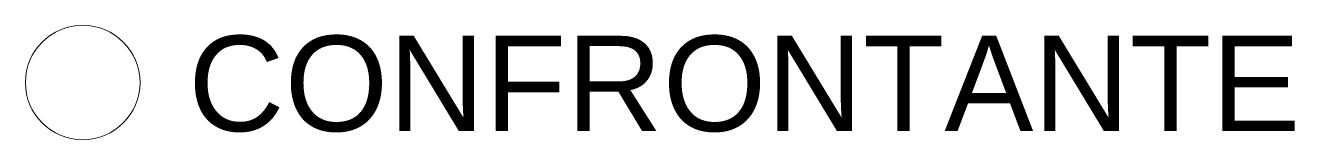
# Model space of a CAD drawing. Header units: metres. Extents: x -0.6 to 12.7, y -0.6 to 0.6.
import ezdxf
from ezdxf.enums import TextEntityAlignment as Align

# ---------------------------------------------------------------- set-up
doc = ezdxf.new("R2010")
doc.units = ezdxf.units.M
doc.header["$MEASUREMENT"] = 0
doc.layers.add('BLOCO_JLISP_CONFRONTANTES', color=7, linetype='Continuous', lineweight=0)
doc.styles.add('SIMBOLO_ATRIBUTOS', font='arial.ttf')

msp = doc.modelspace()

# ---------------------------------------------------------------- linework, layer by layer
at = {"layer": 'BLOCO_JLISP_CONFRONTANTES'}
msp.add_circle((0, 0), 0.6, dxfattribs=at)

# ---------------------------------------------------------------- texts
at = {"layer": 'BLOCO_JLISP_CONFRONTANTES', "style": 'SIMBOLO_ATRIBUTOS'}
msp.add_attdef('CONFRONTANTE', text='', height=1, dxfattribs=at).set_placement((6.923, -0.51), align=Align.CENTER)

doc.saveas('drawing.dxf')
